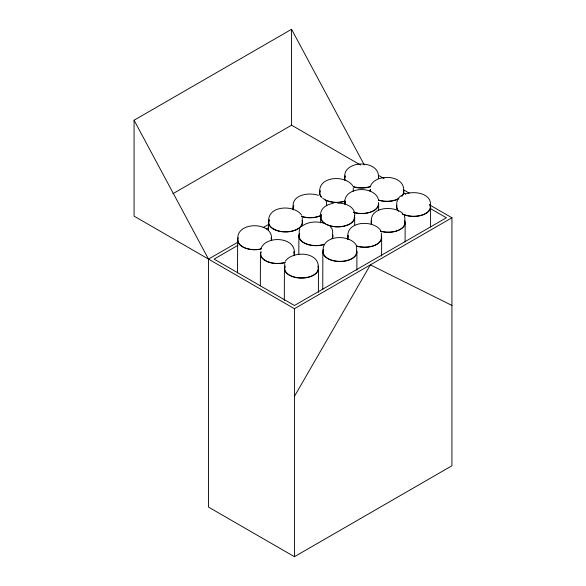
<?xml version="1.0" encoding="UTF-8"?>
<svg xmlns="http://www.w3.org/2000/svg" width="586" height="586" viewBox="0 0 586 586"><rect width="100%" height="100%" fill="white"/><g stroke="black" fill="none" stroke-linecap="round" stroke-linejoin="round"><path stroke-width="0.88" d="M237.535 273.01L237.652 240.172M260.338 285.931L260.448 254.009M268.454 230.584L268.483 222.372M268.784 222.372C266.498 205.474 294.165 204.06 301.673 215.209M284.313 300.435L284.422 268.513M284.723 268.513L284.737 263.678M293.293 208.228C290.729 194.633 308.932 192.003 318.403 195.35M294.187 254.104C296.985 236.605 265.04 234.84 260.763 249.175A17.023 9.537 0.2 0 1 243.271 247.277A17.023 9.537 0.2 0 1 238.231 237.711M298.823 254.368L298.889 236.129M299.19 236.129L299.204 231.287L299.783 228.87M302.237 217.633L302.222 222.468A16.716 9.361 0.2 0 1 283.309 231.697A16.716 9.361 0.2 0 1 269.355 219.955M318.388 292.326L318.469 268.608M319.824 192.911C317.539 176.005 345.205 174.599 352.706 185.74M320.615 222.805L320.637 217.333M320.938 217.333C318.806 209.385 326.285 204.023 333.361 203.489M322.747 289.345L322.871 251.951M323.179 251.951C320.894 235.045 348.56 233.638 356.068 244.78M326.739 205.898L326.182 201.057M347.901 237.726C345.615 220.827 373.289 219.413 380.79 230.554M353.263 191.388L353.277 188.165M354.655 225.639L354.684 217.428M356.632 247.204L356.618 252.039A16.716 9.361 0.2 0 1 337.697 261.268A16.716 9.361 0.2 0 1 323.75 249.526M356.859 270.285L356.918 252.039M371.414 222.739C369.173 206.616 393.521 205.232 402.633 213.311M378.292 178.547C381.611 159.246 341.638 159.128 344.854 178.459A16.716 9.361 0.2 0 0 345.11 180.085M378.644 210.499L378.666 204.118M381.361 232.979L381.34 237.813A16.716 9.361 0.2 0 1 356.251 245.856M381.589 256.06L381.647 237.821M405.087 241.989L405.153 222.834M430.314 206.953C432.951 193.373 414.749 190.64 405.263 193.937M430.549 227.016L430.615 206.953M370.132 187.022C374.41 172.687 406.354 174.452 403.556 191.952A16.716 9.361 0.2 0 1 401.82 196.09M294.428 396.378L370.359 264.872L451.931 305.445M285.316 261.253C292.868 250.141 320.542 251.731 318.161 268.608A16.716 9.361 0.2 0 1 299.973 277.881A16.716 9.361 0.2 0 1 284.979 266.886M301.453 226.614C307.731 221.442 316.748 221.105 324.3 223.251M401.798 195.416C397.337 197.438 396.195 202.397 396.876 206.858A16.716 9.361 0.2 0 0 398.597 211.011M134.069 120.233L208.521 259.107L208.521 507.102L294.428 556.7L451.931 465.767L451.931 217.772L294.428 308.705L134.069 216.124L134.069 120.233L291.572 29.3L364.302 164.966M172.855 193.732L291.572 125.192L360.478 164.974M208.521 259.107L238.597 241.74M263.136 227.58L268.674 224.379M237.828 245.402L214.088 259.107L294.428 305.496L446.364 217.772L430.615 208.682M266.315 228.95L268.688 227.58M337.69 203.181C345.762 202.778 356.962 207.495 354.376 217.428A16.716 9.361 0.2 0 1 335.463 226.657A16.716 9.361 0.2 0 1 321.509 214.916M378.629 175.456L384.152 178.642M403.849 190.018L409.372 193.204M429.86 205.034L451.931 217.772M403.835 193.219L405.409 194.127M330.409 226.694L332.079 228.958L332.643 231.382L332.628 236.217A16.716 9.361 0.2 0 1 332.057 238.641M404.303 215.575L404.867 217.999L404.853 222.834A16.716 9.361 0.2 0 1 380.526 231.111M378.38 199.277C374.161 184.934 342.231 186.495 344.927 204.023A16.716 9.361 0.2 0 1 345.498 201.599M294.428 308.705L294.428 556.7M291.572 29.3L291.572 125.192M430.043 204.485A17.023 9.537 0.2 0 1 422.477 215.062A17.023 9.537 0.2 0 1 402.186 213.956M398.319 211.085A17.023 9.537 0.2 0 1 396.832 205.203M429.743 204.529A16.716 9.361 0.2 0 1 422.316 214.916A16.716 9.361 0.2 0 1 402.392 213.831M403.6 190.289A17.023 9.537 0.2 0 1 402.099 196.164M398.861 198.676A17.023 9.537 0.2 0 1 378.314 200.134M369.876 191.029A17.023 9.537 0.2 0 1 370.396 189.388M398.648 198.559A16.716 9.361 0.2 0 1 378.468 199.987M370.184 191.043A16.716 9.361 0.2 0 1 370.689 189.432M369.92 186.634A16.716 9.361 0.2 0 1 353.204 186.59M344.92 177.639A16.716 9.361 0.2 0 1 345.425 176.034M370.074 186.78A17.023 9.537 0.2 0 1 353.05 186.736M344.81 180.114A17.023 9.537 0.2 0 1 345.132 175.99M378.344 176.891A17.023 9.537 0.2 0 1 378.6 178.547M345.037 201.232A17.023 9.537 0.2 0 1 325.135 200.009M321.267 197.13A17.023 9.537 0.2 0 1 320.103 190.443M344.89 201.086A16.716 9.361 0.2 0 1 322.63 198.119M321.538 197.057A16.716 9.361 0.2 0 1 320.081 191.285M378.41 202.456A17.023 9.537 0.2 0 1 371.758 211.758A17.023 9.537 0.2 0 1 353.9 212.542M344.619 204.023A17.023 9.537 0.2 0 1 345.205 201.555M378.366 204.111A16.716 9.361 0.2 0 1 353.27 212.154M404.582 220.365A17.023 9.537 0.2 0 1 398.832 230.225A17.023 9.537 0.2 0 1 380.387 231.258M371.363 224.401A17.023 9.537 0.2 0 1 371.692 220.277M371.663 224.372A16.716 9.361 0.2 0 1 371.671 221.112M321.194 215.26A16.716 9.361 0.2 0 1 301.644 216.359M293.549 209.854A16.716 9.361 0.2 0 1 293.864 205.803M321.399 215.384A17.023 9.537 0.2 0 1 301.49 216.505M293.249 209.883A17.023 9.537 0.2 0 1 293.571 205.759M354.427 215.773A17.023 9.537 0.2 0 1 345.901 225.742A17.023 9.537 0.2 0 1 326.255 224.431M325.611 224.086A17.023 9.537 0.2 0 1 321.216 214.864M348.157 239.352A16.716 9.361 0.2 0 1 348.157 236.099M381.391 236.158A17.023 9.537 0.2 0 1 374.381 245.607A17.023 9.537 0.2 0 1 356.098 246.003M347.857 239.381A17.023 9.537 0.2 0 1 348.179 235.257M324.41 244.45A17.023 9.537 0.2 0 1 305.533 243.71A17.023 9.537 0.2 0 1 299.468 233.66M332.68 234.561A17.023 9.537 0.2 0 1 332.35 238.685M324.256 244.303A16.716 9.361 0.2 0 1 305.724 243.571A16.716 9.361 0.2 0 1 299.761 233.704M356.662 250.383A17.023 9.537 0.2 0 1 339.14 261.517A17.023 9.537 0.2 0 1 323.457 249.482M302.273 220.812A17.023 9.537 0.2 0 1 284.752 231.946A17.023 9.537 0.2 0 1 269.062 219.911M317.89 266.139A17.023 9.537 0.2 0 1 301.431 278.094A17.023 9.537 0.2 0 1 285.001 266.044M285.052 262.418A16.716 9.361 0.2 0 1 267.516 261.554A16.716 9.361 0.2 0 1 261.004 252.383M293.938 252.471A16.716 9.361 0.2 0 1 293.93 255.73M285.192 262.572A17.023 9.537 0.2 0 1 266.747 261.437A17.023 9.537 0.2 0 1 261.026 251.541M293.916 251.636A17.023 9.537 0.2 0 1 294.231 255.76M271.12 237.799A17.023 9.537 0.2 0 1 271.699 240.267M261.466 248.794A16.716 9.361 0.2 0 1 237.953 240.172C234.737 220.849 274.709 220.966 271.391 240.267A16.716 9.361 0.2 0 0 271.142 238.641"/></g></svg>
